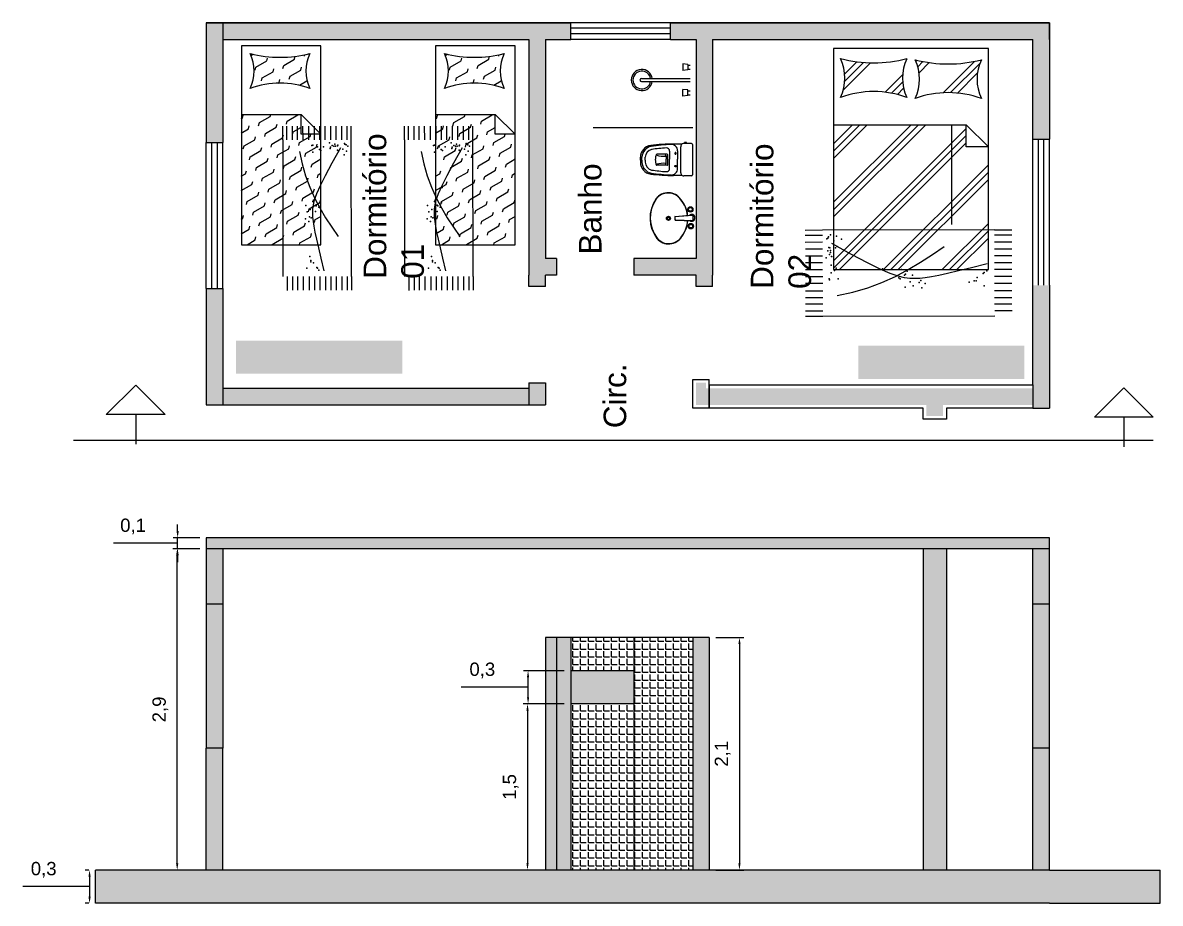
# Model space of a CAD drawing. Header units: millimetres. Extents: x 1389 to 2186, y 2011 to 2343.
# Drawn here: x 1489.96 to 1500.23, y 2327.34 to 2335.29 of the extents above; entities that cross this region are included whole.
import ezdxf

# ---------------------------------------------------------------- set-up
doc = ezdxf.new("R2010")
doc.units = ezdxf.units.MM
doc.linetypes.add('TRACEJADA', pattern=[19.05, 12.7, -6.35])
for name, color, linetype in [('cotas', 4, 'Continuous'), ('janelas', 253, 'Continuous'), ('moveis', 240, 'Continuous'), ('paredes', 250, 'Continuous'), ('Projeção', 2, 'Continuous')]:
    doc.layers.add(name, color=color, linetype=linetype)
doc.layers.add('linha corte', color=100, linetype='TRACEJADA', lineweight=25)
doc.layers.add('PDF_Text', color=7, linetype='Continuous', true_color=0x0044a3)
doc.styles.add('Annotative', font='arial.ttf')
doc.styles.get("Standard").update_dxf_attribs({"font": 'arial.ttf'})
doc.dimstyles.new('ISO-25', dxfattribs={"dimscale": 0.2, "dimtxt": 0.6, "dimasz": 0.3, "dimexe": 0.2, "dimexo": 0.3, "dimgap": 0.4, "dimtad": 1, "dimtoh": 1, "dimtxsty": 'Standard', "dimcen": -0.3, "dimadec": 0, "dimazin": 0, "dimtfac": 1, "dimtmove": 1, "dimatfit": 3, "dimfxl": 1, "dimarcsym": 0})

# ---------------------------------------------------------------- blocks, each defined once
blk = doc.blocks.new('*X19')
at = {"color": 0}
for p, q in [((3.451, 4.114), (3.462, 4.125)), ((2.795, 3.856), (3.041, 4.102)), ((2.808, 4.001), (2.918, 4.111)), ((2.809, 3.936), (2.978, 4.105)), ((3.468, 4.065), (3.516, 4.113)), ((3.48, 4.01), (3.573, 4.104)), ((3.699, 3.831), (3.983, 4.115)), ((3.766, 3.832), (4.03, 4.096)), ((3.174, 3.837), (3.331, 3.994)), ((3.231, 3.828), (3.332, 3.928)), ((3.828, 3.828), (4.007, 4.007)), ((3.285, 3.816), (3.341, 3.872))]:
    blk.add_line(p, q, dxfattribs=at)
blk = doc.blocks.new('*X18')
at = {"color": 0}
for p, q in [((2.707, 2.707), (3.541, 3.541)), ((2.707, 3.237), (3.011, 3.541)), ((2.707, 2.773), (3.475, 3.541)), ((2.707, 3.304), (2.945, 3.541)), ((2.707, 2.84), (3.409, 3.541)), ((2.707, 3.37), (2.879, 3.541)), ((2.707, 2.309), (3.907, 3.509)), ((2.707, 2.243), (3.907, 3.443)), ((2.762, 2.231), (3.907, 3.377)), ((3.159, 2.231), (4.107, 3.179)), ((3.226, 2.231), (4.107, 3.113)), ((3.292, 2.231), (4.107, 3.046)), ((3.69, 2.231), (4.107, 2.649)), ((3.756, 2.231), (4.107, 2.582)), ((3.822, 2.231), (4.107, 2.516))]:
    blk.add_line(p, q, dxfattribs=at)
blk = doc.blocks.new('*X21')
at = {"color": 0}
for p, q in [((3.406, 4.132), (3.429, 4.145)), ((3.664, 4.11), (3.665, 4.115)), ((3.842, 4.095), (3.85, 4.125)), ((3.943, 4.127), (3.946, 4.141)), ((3.447, 3.985), (3.455, 4.016)), ((3.455, 4.016), (3.563, 4.078)), ((3.563, 4.078), (3.571, 4.108)), ((3.726, 4.002), (3.734, 4.032)), ((3.734, 4.032), (3.842, 4.095)), ((3.905, 3.987), (3.913, 4.017)), ((3.51, 3.877), (3.518, 3.907)), ((3.518, 3.907), (3.626, 3.97)), ((3.626, 3.97), (3.634, 4)), ((3.688, 3.862), (3.696, 3.892)), ((3.789, 3.894), (3.797, 3.924)), ((3.797, 3.924), (3.905, 3.987)), ((3.679, 3.856), (3.688, 3.862)), ((3.891, 3.834), (3.967, 3.878)), ((3.967, 3.878), (3.968, 3.882)), ((3.307, 3.497), (3.318, 3.503)), ((3.318, 3.503), (3.326, 3.533)), ((3.418, 3.536), (3.42, 3.541)), ((3.481, 3.427), (3.489, 3.458)), ((3.489, 3.458), (3.597, 3.52)), ((3.597, 3.52), (3.603, 3.541)), ((3.659, 3.412), (3.667, 3.442)), ((3.76, 3.444), (3.768, 3.474)), ((3.768, 3.474), (3.876, 3.537)), ((3.876, 3.537), (3.877, 3.541)), ((3.307, 3.353), (3.38, 3.395)), ((3.38, 3.395), (3.388, 3.425)), ((3.443, 3.287), (3.451, 3.317)), ((3.543, 3.319), (3.551, 3.349)), ((3.551, 3.349), (3.659, 3.412)), ((3.722, 3.304), (3.73, 3.334)), ((3.822, 3.336), (3.83, 3.366)), ((3.83, 3.366), (3.907, 3.41)), ((3.893, 3.258), (4.001, 3.32)), ((4.001, 3.32), (4.007, 3.341)), ((3.327, 3.194), (3.335, 3.224)), ((3.335, 3.224), (3.443, 3.287)), ((3.505, 3.179), (3.513, 3.209)), ((3.606, 3.211), (3.614, 3.241)), ((3.614, 3.241), (3.722, 3.304)), ((3.784, 3.195), (3.792, 3.225)), ((3.885, 3.228), (3.893, 3.258)), ((3.955, 3.15), (4.063, 3.212)), ((4.063, 3.212), (4.071, 3.242)), ((3.389, 3.086), (3.397, 3.116)), ((3.397, 3.116), (3.505, 3.179)), ((3.568, 3.07), (3.576, 3.1)), ((3.668, 3.103), (3.676, 3.133)), ((3.676, 3.133), (3.784, 3.195)), ((3.739, 3.025), (3.847, 3.087)), ((3.847, 3.087), (3.855, 3.117)), ((3.947, 3.119), (3.955, 3.15)), ((4.018, 3.041), (4.107, 3.093)), ((3.351, 2.945), (3.359, 2.975)), ((3.452, 2.978), (3.46, 3.008)), ((3.46, 3.008), (3.568, 3.07)), ((3.63, 2.962), (3.638, 2.992)), ((3.731, 2.994), (3.739, 3.025)), ((3.801, 2.916), (3.909, 2.979)), ((3.909, 2.979), (3.917, 3.009)), ((4.01, 3.011), (4.018, 3.041)), ((3.307, 2.92), (3.351, 2.945)), ((3.414, 2.837), (3.422, 2.867)), ((3.514, 2.869), (3.522, 2.9)), ((3.522, 2.9), (3.63, 2.962)), ((3.693, 2.854), (3.701, 2.884)), ((3.793, 2.886), (3.801, 2.916)), ((3.864, 2.808), (3.972, 2.871)), ((3.972, 2.871), (3.98, 2.901)), ((4.072, 2.903), (4.08, 2.933)), ((4.08, 2.933), (4.107, 2.949)), ((3.307, 2.775), (3.414, 2.837)), ((3.476, 2.729), (3.484, 2.759)), ((3.577, 2.761), (3.585, 2.791)), ((3.585, 2.791), (3.693, 2.854)), ((3.647, 2.683), (3.755, 2.746)), ((3.755, 2.746), (3.763, 2.776)), ((3.856, 2.778), (3.864, 2.808)), ((3.926, 2.7), (4.034, 2.762)), ((4.034, 2.762), (4.042, 2.792)), ((3.36, 2.636), (3.368, 2.666)), ((3.368, 2.666), (3.476, 2.729)), ((3.539, 2.621), (3.547, 2.651)), ((3.639, 2.653), (3.647, 2.683)), ((3.71, 2.575), (3.818, 2.637)), ((3.818, 2.637), (3.826, 2.667)), ((3.918, 2.67), (3.926, 2.7)), ((3.989, 2.592), (4.097, 2.654)), ((4.097, 2.654), (4.105, 2.684)), ((3.322, 2.496), (3.33, 2.526)), ((3.423, 2.528), (3.431, 2.558)), ((3.431, 2.558), (3.539, 2.621)), ((3.601, 2.512), (3.609, 2.542)), ((3.702, 2.545), (3.71, 2.575)), ((3.772, 2.467), (3.88, 2.529)), ((3.88, 2.529), (3.888, 2.559)), ((3.981, 2.561), (3.989, 2.592)), ((4.051, 2.483), (4.107, 2.516)), ((3.307, 2.487), (3.322, 2.496)), ((3.385, 2.387), (3.393, 2.417)), ((3.485, 2.42), (3.493, 2.45)), ((3.493, 2.45), (3.601, 2.512)), ((3.556, 2.342), (3.664, 2.404)), ((3.664, 2.404), (3.672, 2.434)), ((3.764, 2.436), (3.772, 2.467)), ((3.835, 2.358), (3.943, 2.421)), ((3.943, 2.421), (3.951, 2.451)), ((4.043, 2.453), (4.051, 2.483)), ((3.307, 2.342), (3.385, 2.387)), ((3.447, 2.279), (3.455, 2.309)), ((3.548, 2.311), (3.556, 2.342)), ((3.618, 2.233), (3.726, 2.296)), ((3.726, 2.296), (3.734, 2.326)), ((3.827, 2.328), (3.835, 2.358)), ((3.897, 2.25), (4.005, 2.312)), ((4.005, 2.312), (4.013, 2.343)), ((4.106, 2.345), (4.107, 2.351)), ((3.365, 2.231), (3.447, 2.279)), ((3.618, 2.231), (3.618, 2.233)), ((3.892, 2.231), (3.897, 2.25)), ((4.075, 2.231), (4.076, 2.234))]:
    blk.add_line(p, q, dxfattribs=at)
blk = doc.blocks.new('*X22')
at = {"color": 0}
for p, q in [((3.406, 4.132), (3.429, 4.145)), ((3.664, 4.11), (3.665, 4.115)), ((3.842, 4.095), (3.85, 4.125)), ((3.943, 4.127), (3.946, 4.141)), ((3.447, 3.985), (3.455, 4.016)), ((3.455, 4.016), (3.563, 4.078)), ((3.563, 4.078), (3.571, 4.108)), ((3.726, 4.002), (3.734, 4.032)), ((3.734, 4.032), (3.842, 4.095)), ((3.905, 3.987), (3.913, 4.017)), ((3.51, 3.877), (3.518, 3.907)), ((3.518, 3.907), (3.626, 3.97)), ((3.626, 3.97), (3.634, 4)), ((3.688, 3.862), (3.696, 3.892)), ((3.789, 3.894), (3.797, 3.924)), ((3.797, 3.924), (3.905, 3.987)), ((3.679, 3.856), (3.688, 3.862)), ((3.891, 3.834), (3.967, 3.878)), ((3.967, 3.878), (3.968, 3.882)), ((3.307, 3.497), (3.318, 3.503)), ((3.318, 3.503), (3.326, 3.533)), ((3.418, 3.536), (3.42, 3.541)), ((3.481, 3.427), (3.489, 3.458)), ((3.489, 3.458), (3.597, 3.52)), ((3.597, 3.52), (3.603, 3.541)), ((3.659, 3.412), (3.667, 3.442)), ((3.76, 3.444), (3.768, 3.474)), ((3.768, 3.474), (3.876, 3.537)), ((3.876, 3.537), (3.877, 3.541)), ((3.307, 3.353), (3.38, 3.395)), ((3.38, 3.395), (3.388, 3.425)), ((3.443, 3.287), (3.451, 3.317)), ((3.543, 3.319), (3.551, 3.349)), ((3.551, 3.349), (3.659, 3.412)), ((3.722, 3.304), (3.73, 3.334)), ((3.822, 3.336), (3.83, 3.366)), ((3.83, 3.366), (3.907, 3.41)), ((3.893, 3.258), (4.001, 3.32)), ((4.001, 3.32), (4.007, 3.341)), ((3.327, 3.194), (3.335, 3.224)), ((3.335, 3.224), (3.443, 3.287)), ((3.505, 3.179), (3.513, 3.209)), ((3.606, 3.211), (3.614, 3.241)), ((3.614, 3.241), (3.722, 3.304)), ((3.784, 3.195), (3.792, 3.225)), ((3.885, 3.228), (3.893, 3.258)), ((3.955, 3.15), (4.063, 3.212)), ((4.063, 3.212), (4.071, 3.242)), ((3.389, 3.086), (3.397, 3.116)), ((3.397, 3.116), (3.505, 3.179)), ((3.568, 3.07), (3.576, 3.1)), ((3.668, 3.103), (3.676, 3.133)), ((3.676, 3.133), (3.784, 3.195)), ((3.739, 3.025), (3.847, 3.087)), ((3.847, 3.087), (3.855, 3.117)), ((3.947, 3.119), (3.955, 3.15)), ((4.018, 3.041), (4.107, 3.093)), ((3.351, 2.945), (3.359, 2.975)), ((3.452, 2.978), (3.46, 3.008)), ((3.46, 3.008), (3.568, 3.07)), ((3.63, 2.962), (3.638, 2.992)), ((3.731, 2.994), (3.739, 3.025)), ((3.801, 2.916), (3.909, 2.979)), ((3.909, 2.979), (3.917, 3.009)), ((4.01, 3.011), (4.018, 3.041)), ((3.307, 2.92), (3.351, 2.945)), ((3.414, 2.837), (3.422, 2.867)), ((3.514, 2.869), (3.522, 2.9)), ((3.522, 2.9), (3.63, 2.962)), ((3.693, 2.854), (3.701, 2.884)), ((3.793, 2.886), (3.801, 2.916)), ((3.864, 2.808), (3.972, 2.871)), ((3.972, 2.871), (3.98, 2.901)), ((4.072, 2.903), (4.08, 2.933)), ((4.08, 2.933), (4.107, 2.949)), ((3.307, 2.775), (3.414, 2.837)), ((3.476, 2.729), (3.484, 2.759)), ((3.577, 2.761), (3.585, 2.791)), ((3.585, 2.791), (3.693, 2.854)), ((3.647, 2.683), (3.755, 2.746)), ((3.755, 2.746), (3.763, 2.776)), ((3.856, 2.778), (3.864, 2.808)), ((3.926, 2.7), (4.034, 2.762)), ((4.034, 2.762), (4.042, 2.792)), ((3.36, 2.636), (3.368, 2.666)), ((3.368, 2.666), (3.476, 2.729)), ((3.539, 2.621), (3.547, 2.651)), ((3.639, 2.653), (3.647, 2.683)), ((3.71, 2.575), (3.818, 2.637)), ((3.818, 2.637), (3.826, 2.667)), ((3.918, 2.67), (3.926, 2.7)), ((3.989, 2.592), (4.097, 2.654)), ((4.097, 2.654), (4.105, 2.684)), ((3.322, 2.496), (3.33, 2.526)), ((3.423, 2.528), (3.431, 2.558)), ((3.431, 2.558), (3.539, 2.621)), ((3.601, 2.512), (3.609, 2.542)), ((3.702, 2.545), (3.71, 2.575)), ((3.772, 2.467), (3.88, 2.529)), ((3.88, 2.529), (3.888, 2.559)), ((3.981, 2.561), (3.989, 2.592)), ((4.051, 2.483), (4.107, 2.516)), ((3.307, 2.487), (3.322, 2.496)), ((3.385, 2.387), (3.393, 2.417)), ((3.485, 2.42), (3.493, 2.45)), ((3.493, 2.45), (3.601, 2.512)), ((3.556, 2.342), (3.664, 2.404)), ((3.664, 2.404), (3.672, 2.434)), ((3.764, 2.436), (3.772, 2.467)), ((3.835, 2.358), (3.943, 2.421)), ((3.943, 2.421), (3.951, 2.451)), ((4.043, 2.453), (4.051, 2.483)), ((3.307, 2.342), (3.385, 2.387)), ((3.447, 2.279), (3.455, 2.309)), ((3.548, 2.311), (3.556, 2.342)), ((3.618, 2.233), (3.726, 2.296)), ((3.726, 2.296), (3.734, 2.326)), ((3.827, 2.328), (3.835, 2.358)), ((3.897, 2.25), (4.005, 2.312)), ((4.005, 2.312), (4.013, 2.343)), ((4.106, 2.345), (4.107, 2.351)), ((3.365, 2.231), (3.447, 2.279)), ((3.618, 2.231), (3.618, 2.233)), ((3.892, 2.231), (3.897, 2.25)), ((4.075, 2.231), (4.076, 2.234))]:
    blk.add_line(p, q, dxfattribs=at)
blk = doc.blocks.new('tapete')
at = {"layer": 'moveis'}
for p, q in [((2190.312, 2010.286), (2189.078, 2010.285)), ((2190.312, 2010.286), (2190.436, 2010.286)), ((2189.077, 2010.247), (2188.954, 2010.247)), ((2189.078, 2010.248), (2188.955, 2010.248)), ((2189.078, 2010.199), (2188.955, 2010.199)), ((2189.078, 2010.153), (2188.955, 2010.153)), ((2190.312, 2010.249), (2190.436, 2010.249)), ((2190.312, 2010.199), (2190.436, 2010.199)), ((2190.312, 2010.154), (2190.436, 2010.154)), ((2189.078, 2010.104), (2188.955, 2010.104)), ((2189.078, 2010.05), (2188.955, 2010.05)), ((2190.312, 2010.104), (2190.436, 2010.105)), ((2190.312, 2010.051), (2190.436, 2010.051)), ((2189.078, 2010.001), (2188.955, 2010.001)), ((2189.078, 2009.952), (2188.955, 2009.952)), ((2190.312, 2010.001), (2190.436, 2010.002)), ((2190.312, 2009.952), (2190.436, 2009.952)), ((2189.078, 2009.902), (2188.955, 2009.902)), ((2189.078, 2009.853), (2188.955, 2009.853)), ((2190.312, 2009.903), (2190.436, 2009.903)), ((2190.312, 2009.853), (2190.436, 2009.853)), ((2189.078, 2009.804), (2188.955, 2009.804)), ((2189.078, 2009.754), (2188.955, 2009.754)), ((2190.312, 2009.804), (2190.436, 2009.804)), ((2190.312, 2009.755), (2190.436, 2009.755)), ((2189.078, 2009.705), (2188.955, 2009.705)), ((2189.078, 2009.668), (2188.955, 2009.668)), ((2189.078, 2009.668), (2190.312, 2009.669)), ((2190.312, 2009.705), (2190.436, 2009.705)), ((2190.312, 2009.669), (2190.436, 2009.669))]:
    blk.add_line(p, q, dxfattribs=at)
for points in [[(2190.208, 2010.136), (2190.096, 2010.113), (2189.989, 2010.082), (2189.887, 2010.044), (2189.79, 2010), (2189.698, 2009.952), (2189.609, 2009.9), (2189.523, 2009.844), (2189.44, 2009.787)], [(2189.131, 2009.913), (2189.243, 2009.94), (2189.337, 2009.962), (2189.415, 2009.98), (2189.479, 2009.994), (2189.532, 2010.004), (2189.577, 2010.011), (2189.616, 2010.015), (2189.652, 2010.017), (2189.687, 2010.016), (2189.726, 2010.011), (2189.771, 2010), (2189.828, 2009.979), (2189.9, 2009.947), (2189.991, 2009.902), (2190.104, 2009.841), (2190.244, 2009.762)]]:
    blk.add_lwpolyline(points, dxfattribs=at)
for p in [(2189.153, 2010.071), (2189.576, 2010.053), (2189.601, 2010.082), (2189.663, 2010.067), (2189.72, 2010.078), (2189.135, 2009.963), (2189.153, 2009.974), (2189.16, 2009.981), (2189.203, 2010.01), (2189.21, 2010.035), (2189.224, 2010.035), (2189.26, 2010.042), (2189.609, 2010.031), (2189.619, 2010.046), (2189.666, 2009.992), (2189.684, 2010.039), (2189.706, 2009.963), (2189.716, 2009.985), (2189.724, 2009.992), (2189.745, 2009.952), (2189.756, 2010.017), (2189.767, 2010.01), (2189.882, 2009.945), (2190.201, 2010.017), (2190.226, 2009.956), (2190.251, 2009.974), (2190.262, 2010.024), (2190.266, 2010.017), (2190.216, 2009.942), (2190.234, 2009.859), (2190.248, 2009.856), (2190.251, 2009.92), (2190.287, 2009.866), (2190.208, 2009.784), (2190.219, 2009.794), (2190.23, 2009.744), (2190.255, 2009.827), (2190.255, 2009.812), (2190.259, 2009.794), (2190.262, 2009.841), (2190.266, 2009.791), (2190.273, 2009.816), (2190.176, 2009.733), (2190.212, 2009.712), (2190.255, 2009.701), (2190.269, 2009.715), (2190.273, 2009.726), (2190.28, 2009.73), (2190.28, 2009.73)]:
    blk.add_point(p, dxfattribs=at)
blk = doc.blocks.new('tapete1')
at = {"layer": 'moveis'}
for p, q in [((2190.521, 2005.854), (2190.521, 2006.01)), ((2190.568, 2005.854), (2190.568, 2006.01)), ((2190.63, 2005.855), (2190.63, 2006.01)), ((2190.687, 2005.855), (2190.687, 2006.01)), ((2190.75, 2005.855), (2190.749, 2006.01)), ((2190.817, 2005.855), (2190.817, 2006.01)), ((2190.879, 2005.855), (2190.879, 2006.011)), ((2190.941, 2005.856), (2190.941, 2006.011)), ((2191.003, 2005.856), (2191.003, 2006.011)), ((2191.065, 2005.856), (2191.065, 2006.011)), ((2191.128, 2005.856), (2191.127, 2006.011)), ((2191.19, 2005.856), (2191.189, 2006.012)), ((2191.252, 2005.856), (2191.251, 2006.012)), ((2191.298, 2005.857), (2191.297, 2006.012)), ((2190.522, 2005.854), (2190.526, 2004.302)), ((2191.302, 2004.304), (2191.298, 2005.857)), ((2190.71, 2005.724), (2190.74, 2005.582)), ((2190.74, 2005.582), (2190.779, 2005.448)), ((2190.779, 2005.448), (2190.827, 2005.321)), ((2190.827, 2005.321), (2190.882, 2005.199)), ((2190.882, 2005.199), (2190.943, 2005.083)), ((2190.943, 2005.083), (2191.01, 2004.971)), ((2191.01, 2004.971), (2191.079, 2004.863)), ((2191.079, 2004.863), (2191.152, 2004.759)), ((2190.573, 2004.302), (2190.573, 2004.147)), ((2190.575, 2004.301), (2190.575, 2004.146)), ((2190.635, 2004.303), (2190.635, 2004.147)), ((2190.692, 2004.303), (2190.692, 2004.148)), ((2190.754, 2004.303), (2190.755, 2004.148)), ((2190.822, 2004.303), (2190.822, 2004.148)), ((2190.884, 2004.303), (2190.884, 2004.148)), ((2190.946, 2004.303), (2190.946, 2004.148)), ((2191.008, 2004.304), (2191.008, 2004.148)), ((2191.07, 2004.304), (2191.07, 2004.149)), ((2191.132, 2004.304), (2191.132, 2004.149)), ((2191.194, 2004.304), (2191.195, 2004.149)), ((2191.256, 2004.304), (2191.257, 2004.149)), ((2191.302, 2004.304), (2191.303, 2004.149))]:
    blk.add_line(p, q, dxfattribs=at)
blk.add_lwpolyline([(2190.995, 2004.37), (2190.96, 2004.511), (2190.932, 2004.629), (2190.909, 2004.727), (2190.891, 2004.807), (2190.878, 2004.874), (2190.869, 2004.93), (2190.864, 2004.979), (2190.862, 2005.024), (2190.862, 2005.069), (2190.869, 2005.117), (2190.883, 2005.175), (2190.909, 2005.246), (2190.948, 2005.337), (2191.005, 2005.451), (2191.081, 2005.594), (2191.18, 2005.771)], dxfattribs=at)
for p in [(2190.85, 2005.792), (2190.859, 2005.797), (2190.914, 2005.779), (2190.936, 2005.747), (2190.982, 2005.779), (2191.049, 2005.824), (2191.058, 2005.757), (2191.063, 2005.775), (2191.081, 2005.793), (2191.099, 2005.784), (2191.113, 2005.807), (2191.117, 2005.784), (2191.14, 2005.789), (2191.14, 2005.739), (2191.144, 2005.798), (2191.203, 2005.753), (2191.221, 2005.816), (2191.221, 2005.816), (2191.226, 2005.807), (2191.239, 2005.802), (2191.257, 2005.784), (2190.86, 2005.716), (2190.955, 2005.734), (2191.153, 2005.725), (2191.217, 2005.685), (2191.244, 2005.73), (2190.951, 2005.314), (2190.861, 2005.155), (2190.87, 2005.169), (2190.943, 2005.142), (2190.785, 2005.11), (2190.798, 2005.038), (2190.834, 2005.065), (2190.893, 2005.115), (2190.893, 2005.043), (2190.902, 2005.106), (2190.929, 2005.092), (2190.78, 2004.961), (2190.817, 2004.929), (2190.826, 2004.984), (2190.844, 2004.97), (2190.831, 2004.532), (2190.841, 2004.487), (2190.841, 2004.469), (2190.872, 2004.46), (2190.909, 2004.406), (2190.796, 2004.396), (2190.918, 2004.397), (2190.931, 2004.374)]:
    blk.add_point(p, dxfattribs=at)
blk = doc.blocks.new('*D46')
at = {"layer": 'cotas', "color": 0, "lineweight": -2, "transparency": 16777216}
for p, q in [((1491.561, 2330.542), (1491.318, 2330.542)), ((1491.358, 2327.702), (1491.358, 2330.482)), ((1491.561, 2327.642), (1491.318, 2327.642))]:
    blk.add_line(p, q, dxfattribs=at)
at = {"layer": 'cotas', "color": 0, "transparency": 16777216}
for points in [[(1491.348, 2330.482), (1491.368, 2330.482), (1491.358, 2330.542)], [(1491.348, 2327.702), (1491.368, 2327.702), (1491.358, 2327.642)]]:
    blk.add_solid(points, dxfattribs=at)
at = {"layer": 'Defpoints', "color": 0, "transparency": 16777216}
for p in [(1491.358, 2330.542), (1491.621, 2330.542), (1491.621, 2327.642)]:
    blk.add_point(p, dxfattribs=at)
at = {"layer": 'cotas', "color": 0, "transparency": 16777216, "insert": (1491.206, 2329.092), "char_height": 0.12, "attachment_point": 5, "rotation": 90}
blk.add_mtext('2,9', dxfattribs=at)
blk = doc.blocks.new('*D48')
at = {"layer": 'cotas', "color": 0, "lineweight": -2, "transparency": 16777216}
for p, q in [((1496.221, 2329.742), (1496.473, 2329.742)), ((1496.433, 2329.682), (1496.433, 2327.702)), ((1496.221, 2327.642), (1496.473, 2327.642))]:
    blk.add_line(p, q, dxfattribs=at)
at = {"layer": 'cotas', "color": 0, "transparency": 16777216}
for points in [[(1496.423, 2329.682), (1496.443, 2329.682), (1496.433, 2329.742)], [(1496.423, 2327.702), (1496.443, 2327.702), (1496.433, 2327.642)]]:
    blk.add_solid(points, dxfattribs=at)
at = {"layer": 'Defpoints', "color": 0, "transparency": 16777216}
for p in [(1496.161, 2329.742), (1496.161, 2327.642), (1496.433, 2327.642)]:
    blk.add_point(p, dxfattribs=at)
at = {"layer": 'cotas', "color": 0, "transparency": 16777216, "insert": (1496.281, 2328.692), "char_height": 0.12, "attachment_point": 5, "rotation": 90}
blk.add_mtext('2,1', dxfattribs=at)
blk = doc.blocks.new('*D49')
at = {"layer": 'cotas', "color": 0, "lineweight": -2, "transparency": 16777216}
for p, q in [((1494.851, 2329.442), (1494.485, 2329.442)), ((1494.525, 2329.202), (1494.525, 2329.382)), ((1494.301, 2329.292), (1493.922, 2329.292)), ((1494.525, 2329.292), (1494.301, 2329.292)), ((1494.851, 2329.142), (1494.485, 2329.142))]:
    blk.add_line(p, q, dxfattribs=at)
at = {"layer": 'cotas', "color": 0, "transparency": 16777216}
for points in [[(1494.515, 2329.382), (1494.535, 2329.382), (1494.525, 2329.442)], [(1494.515, 2329.202), (1494.535, 2329.202), (1494.525, 2329.142)]]:
    blk.add_solid(points, dxfattribs=at)
at = {"layer": 'Defpoints', "color": 0, "transparency": 16777216}
for p in [(1494.525, 2329.442), (1494.911, 2329.442), (1494.911, 2329.142)]:
    blk.add_point(p, dxfattribs=at)
at = {"layer": 'cotas', "color": 0, "transparency": 16777216, "insert": (1494.112, 2329.444), "char_height": 0.12, "attachment_point": 5}
blk.add_mtext('0,3', dxfattribs=at)
blk = doc.blocks.new('*D50')
at = {"layer": 'cotas', "color": 0, "lineweight": -2, "transparency": 16777216}
for p, q in [((1494.851, 2329.142), (1494.48, 2329.142)), ((1494.52, 2329.082), (1494.52, 2327.702)), ((1494.851, 2327.642), (1494.48, 2327.642))]:
    blk.add_line(p, q, dxfattribs=at)
at = {"layer": 'cotas', "color": 0, "transparency": 16777216}
for points in [[(1494.51, 2329.082), (1494.53, 2329.082), (1494.52, 2329.142)], [(1494.51, 2327.702), (1494.53, 2327.702), (1494.52, 2327.642)]]:
    blk.add_solid(points, dxfattribs=at)
at = {"layer": 'Defpoints', "color": 0, "transparency": 16777216}
for p in [(1494.911, 2329.142), (1494.52, 2327.642), (1494.911, 2327.642)]:
    blk.add_point(p, dxfattribs=at)
at = {"layer": 'cotas', "color": 0, "transparency": 16777216, "insert": (1494.368, 2328.392), "char_height": 0.12, "attachment_point": 5, "rotation": 90}
blk.add_mtext('1,5', dxfattribs=at)
blk = doc.blocks.new('*D51')
at = {"layer": 'cotas', "color": 0, "lineweight": -2, "transparency": 16777216}
for p, q in [((1491.362, 2330.702), (1491.362, 2330.762)), ((1491.138, 2330.592), (1490.783, 2330.592)), ((1491.362, 2330.592), (1491.138, 2330.592)), ((1491.561, 2330.642), (1491.322, 2330.642)), ((1491.362, 2330.542), (1491.362, 2330.642)), ((1491.362, 2330.542), (1491.362, 2330.642)), ((1491.561, 2330.542), (1491.322, 2330.542)), ((1491.362, 2330.482), (1491.362, 2330.422))]:
    blk.add_line(p, q, dxfattribs=at)
at = {"layer": 'cotas', "color": 0, "transparency": 16777216}
for points in [[(1491.352, 2330.702), (1491.372, 2330.702), (1491.362, 2330.642)], [(1491.352, 2330.482), (1491.372, 2330.482), (1491.362, 2330.542)]]:
    blk.add_solid(points, dxfattribs=at)
at = {"layer": 'Defpoints', "color": 0, "transparency": 16777216}
for p in [(1491.362, 2330.642), (1491.621, 2330.642), (1491.621, 2330.542)]:
    blk.add_point(p, dxfattribs=at)
at = {"layer": 'cotas', "color": 0, "transparency": 16777216, "insert": (1490.96, 2330.744), "char_height": 0.12, "attachment_point": 5}
blk.add_mtext('0,1', dxfattribs=at)
blk = doc.blocks.new('*D53')
at = {"layer": 'cotas', "color": 0, "lineweight": -2, "transparency": 16777216}
for p, q in [((1490.561, 2327.642), (1490.527, 2327.642)), ((1490.567, 2327.582), (1490.567, 2327.402)), ((1490.343, 2327.492), (1489.964, 2327.492)), ((1490.567, 2327.492), (1490.343, 2327.492)), ((1490.561, 2327.342), (1490.527, 2327.342))]:
    blk.add_line(p, q, dxfattribs=at)
at = {"layer": 'cotas', "color": 0, "transparency": 16777216}
for points in [[(1490.557, 2327.582), (1490.577, 2327.582), (1490.567, 2327.642)], [(1490.557, 2327.402), (1490.577, 2327.402), (1490.567, 2327.342)]]:
    blk.add_solid(points, dxfattribs=at)
at = {"layer": 'Defpoints', "color": 0, "transparency": 16777216}
for p in [(1490.621, 2327.642), (1490.567, 2327.342), (1490.621, 2327.342)]:
    blk.add_point(p, dxfattribs=at)
at = {"layer": 'cotas', "color": 0, "transparency": 16777216, "insert": (1490.153, 2327.644), "char_height": 0.12, "attachment_point": 5}
blk.add_mtext('0,3', dxfattribs=at)

msp = doc.modelspace()

# ---------------------------------------------------------------- hatches: boundary and pattern name
at = {"true_color": 0x000000}
h = msp.add_hatch(color=18, dxfattribs=at)
h.dxf.hatch_style = 1
h.paths.add_polyline_path([(1495.811, 2335.292), (1495.811, 2335.142), (1499.231, 2335.142), (1499.231, 2335.292)])
h.paths.add_polyline_path([(1494.911, 2335.142), (1494.911, 2335.292), (1491.621, 2335.292), (1491.621, 2335.142)])
h = msp.add_hatch(color=18, dxfattribs=at)
h.dxf.hatch_style = 1
h.paths.add_polyline_path([(1491.621, 2334.212), (1491.771, 2334.212), (1491.771, 2335.142), (1491.621, 2335.142)])
h = msp.add_hatch(color=18, dxfattribs=at)
h.dxf.hatch_style = 1
h.paths.add_polyline_path([(1494.531, 2335.142), (1494.531, 2333.012), (1494.681, 2333.012), (1494.681, 2335.142)])
h = msp.add_hatch(color=18, dxfattribs=at)
h.dxf.hatch_style = 1
h.paths.add_polyline_path([(1496.041, 2335.142), (1496.041, 2333.012), (1496.191, 2333.012), (1496.191, 2335.142)])
h = msp.add_hatch(color=18, dxfattribs=at)
h.dxf.hatch_style = 1
h.paths.add_polyline_path([(1499.081, 2334.242), (1499.231, 2334.242), (1499.231, 2335.142), (1499.081, 2335.142)])
h.paths.add_polyline_path([(1499.081, 2331.812), (1499.231, 2331.812), (1499.231, 2332.922), (1499.081, 2332.922)])
h = msp.add_hatch(color=18, dxfattribs=at)
h.dxf.hatch_style = 1
h.paths.add_polyline_path([(1494.531, 2332.042), (1494.531, 2331.992), (1494.681, 2331.992), (1494.681, 2332.042)])
h = msp.add_hatch(color=18, dxfattribs=at)
h.dxf.hatch_style = 1
h.paths.add_polyline_path([(1496.041, 2331.842), (1496.131, 2331.842), (1496.131, 2332.042), (1496.041, 2332.042)])
h = msp.add_hatch(color=18, dxfattribs=at)
h.dxf.hatch_style = 1
h.paths.add_polyline_path([(1491.771, 2331.992), (1491.771, 2331.842), (1494.021, 2331.842), (1494.681, 2331.842), (1494.681, 2331.992)])
h = msp.add_hatch(color=8)
h.dxf.hatch_style = 1
h.paths.add_polyline_path([(1491.771, 2330.042), (1491.621, 2330.042), (1491.621, 2328.742), (1491.771, 2328.742)])
h.paths.add_polyline_path([(1491.771, 2330.542), (1491.621, 2330.542), (1491.621, 2330.062), (1491.621, 2330.042), (1491.771, 2330.042), (1491.771, 2330.062)])
h.paths.add_polyline_path([(1491.771, 2328.742), (1491.621, 2328.742), (1491.621, 2327.642), (1491.771, 2327.642)])
h.paths.add_polyline_path([(1494.781, 2329.742), (1494.681, 2329.742), (1494.681, 2327.642), (1494.781, 2327.642)])
h.paths.add_polyline_path([(1494.911, 2329.742), (1494.781, 2329.742), (1494.781, 2327.642), (1494.911, 2327.642)])
h.paths.add_polyline_path([(1496.161, 2329.742), (1496.011, 2329.742), (1496.011, 2327.642), (1496.161, 2327.642)])
h.paths.add_polyline_path([(1498.301, 2330.542), (1498.091, 2330.542), (1498.091, 2328.842), (1498.091, 2327.642), (1498.301, 2327.642), (1498.301, 2328.842)])
h.paths.add_polyline_path([(1499.231, 2330.042), (1499.081, 2330.042), (1499.081, 2328.742), (1499.231, 2328.742)])
h.paths.add_polyline_path([(1499.231, 2330.542), (1499.081, 2330.542), (1499.081, 2330.062), (1499.081, 2330.042), (1499.231, 2330.042), (1499.231, 2330.062)])
h.paths.add_polyline_path([(1499.231, 2328.742), (1499.081, 2328.742), (1499.081, 2327.642), (1499.231, 2327.642)])
h.paths.add_polyline_path([(1499.231, 2330.642), (1491.621, 2330.642), (1491.621, 2330.542), (1491.771, 2330.542), (1499.231, 2330.542)])
h = msp.add_hatch()
h.set_pattern_fill('ANGLE', color=5, scale=0.01)
h.set_pattern_definition([(0, (0, 0), (0, 0.06985), [0.0508, -0.01905]), (90, (0, 0), (-0.06985, 4e-18), [0.0508, -0.01905])])
h.paths.add_polyline_path([(1495.481, 2329.142), (1494.911, 2329.142), (1494.911, 2327.642), (1495.481, 2327.642)])
h.paths.add_polyline_path([(1495.481, 2329.742), (1494.911, 2329.742), (1494.911, 2329.442), (1495.481, 2329.442)])
h.paths.add_polyline_path([(1496.011, 2329.742), (1495.481, 2329.742), (1495.481, 2329.442), (1495.481, 2327.642), (1496.011, 2327.642)])
at = {"true_color": 0x636466}
h = msp.add_hatch(color=251, dxfattribs=at)
h.dxf.hatch_style = 1
h.paths.add_polyline_path([(1495.481, 2329.442), (1494.911, 2329.442), (1494.911, 2329.142), (1495.481, 2329.142)])
h = msp.add_hatch(color=30)
h.dxf.hatch_style = 1
h.paths.add_polyline_path([(1500.231, 2327.642), (1499.231, 2327.642), (1491.621, 2327.642), (1490.621, 2327.642), (1490.621, 2327.342), (1491.621, 2327.342), (1499.231, 2327.342), (1499.731, 2327.342), (1500.231, 2327.342)])
at = {"layer": 'moveis'}
h = msp.add_hatch(dxfattribs=at)
h.set_pattern_fill('ANGLE', color=256, angle=90)
h.set_pattern_definition([(90, (3503.039, 146.6845), (-6.985, -1e-11), [5.08, -1.905]), (180, (3503.039, 146.6845), (1e-11, -6.985), [5.08, -1.905])])
h.paths.add_polyline_path([(1497.283, 2334.371), (1497.283, 2333.468), (1498.68, 2333.472), (1498.68, 2334.171), (1498.48, 2334.171), (1498.48, 2334.371)])
at = {"layer": 'moveis', "true_color": 0x000000}
h = msp.add_hatch(color=18, dxfattribs=at)
h.dxf.hatch_style = 1
h.paths.add_polyline_path([(1494.681, 2333.162), (1494.681, 2333.012), (1494.781, 2333.012), (1494.781, 2333.162)])
h.paths.add_polyline_path([(1495.481, 2333.162), (1495.481, 2333.012), (1496.041, 2333.012), (1496.041, 2333.162)])
h = msp.add_hatch(color=18, dxfattribs=at)
h.dxf.hatch_style = 1
h.paths.add_polyline_path([(1494.531, 2333.012), (1494.531, 2332.912), (1494.681, 2332.912), (1494.681, 2333.012)])
h = msp.add_hatch(color=18, dxfattribs=at)
h.dxf.hatch_style = 1
h.paths.add_polyline_path([(1496.041, 2333.012), (1496.041, 2332.912), (1496.191, 2332.912), (1496.191, 2333.012)])
at = {"layer": 'moveis', "true_color": 0x991b1e}
h = msp.add_hatch(color=244, dxfattribs=at)
h.dxf.hatch_style = 1
h.paths.add_polyline_path([(1491.889, 2332.423), (1491.889, 2332.123), (1493.389, 2332.123), (1493.389, 2332.423)])
h = msp.add_hatch(color=244, dxfattribs=at)
h.dxf.hatch_style = 1
h.paths.add_polyline_path([(1497.505, 2332.377), (1497.505, 2332.077), (1499.005, 2332.077), (1499.005, 2332.377)])
at = {"layer": 'paredes', "true_color": 0x000000}
h = msp.add_hatch(color=18, dxfattribs=at)
h.dxf.hatch_style = 1
h.paths.add_polyline_path([(1491.621, 2332.892), (1491.621, 2331.842), (1491.771, 2331.842), (1491.771, 2332.892)])
at = {"layer": 'paredes'}
h = msp.add_hatch(color=256, dxfattribs=at)
h.dxf.hatch_style = 1
h.paths.add_polyline_path([(1496.041, 2331.992), (1496.041, 2331.842), (1498.121, 2331.842), (1498.121, 2331.742), (1498.271, 2331.742), (1498.271, 2331.842), (1499.081, 2331.842), (1499.081, 2331.992)])

# ---------------------------------------------------------------- linework, layer by layer
for p, q in [((1491.621, 2335.292), (1491.621, 2334.212)), ((1491.621, 2335.292), (1494.911, 2335.292)), ((1491.621, 2335.292), (1491.621, 2335.142)), ((1491.771, 2335.292), (1491.771, 2334.212)), ((1495.811, 2335.292), (1499.231, 2335.292)), ((1499.231, 2335.292), (1499.231, 2334.242)), ((1491.771, 2335.142), (1494.531, 2335.142)), ((1494.531, 2335.142), (1494.531, 2333.012)), ((1494.681, 2335.142), (1494.681, 2333.162)), ((1494.681, 2335.142), (1494.911, 2335.142)), ((1495.811, 2335.142), (1496.041, 2335.142)), ((1496.041, 2335.142), (1496.041, 2333.162)), ((1496.191, 2335.142), (1496.191, 2333.012)), ((1496.191, 2335.142), (1499.081, 2335.142)), ((1499.081, 2334.242), (1499.081, 2335.142)), ((1499.081, 2334.242), (1499.231, 2334.242)), ((1494.781, 2333.162), (1494.681, 2333.162)), ((1494.781, 2333.162), (1494.781, 2333.012)), ((1495.481, 2333.162), (1495.481, 2333.012)), ((1496.041, 2333.162), (1495.481, 2333.162)), ((1494.531, 2332.912), (1494.531, 2333.012)), ((1494.781, 2333.012), (1494.681, 2333.012)), ((1494.681, 2332.912), (1494.681, 2333.012)), ((1496.041, 2333.012), (1495.481, 2333.012)), ((1491.621, 2332.892), (1491.621, 2331.842)), ((1491.771, 2332.892), (1491.771, 2331.992)), ((1494.681, 2332.912), (1494.531, 2332.912)), ((1496.191, 2332.912), (1496.041, 2332.912)), ((1499.081, 2332.022), (1499.081, 2332.922)), ((1499.231, 2332.922), (1499.231, 2331.812)), ((1494.531, 2332.042), (1494.531, 2331.992)), ((1494.531, 2332.042), (1494.681, 2332.042)), ((1494.681, 2332.042), (1494.681, 2331.842)), ((1496.011, 2331.812), (1496.011, 2332.072)), ((1496.011, 2332.072), (1496.161, 2332.072)), ((1496.161, 2332.022), (1496.161, 2332.072)), ((1496.161, 2332.022), (1499.081, 2332.022)), ((1491.771, 2331.992), (1494.531, 2331.992)), ((1491.771, 2331.992), (1494.531, 2331.992)), ((1491.621, 2331.842), (1494.021, 2331.842)), ((1491.621, 2331.842), (1494.681, 2331.842)), ((1494.021, 2331.842), (1494.681, 2331.842)), ((1498.091, 2331.812), (1496.011, 2331.812)), ((1498.091, 2331.712), (1498.091, 2331.812)), ((1499.081, 2331.812), (1498.301, 2331.812)), ((1498.301, 2331.812), (1498.301, 2331.712)), ((1499.081, 2331.812), (1499.231, 2331.812)), ((1498.301, 2331.712), (1498.091, 2331.712)), ((1499.231, 2330.642), (1491.621, 2330.642)), ((1499.231, 2330.542), (1491.621, 2330.542)), ((1491.621, 2327.642), (1490.621, 2327.642)), ((1490.621, 2327.342), (1490.621, 2327.642)), ((1499.231, 2327.642), (1491.621, 2327.642)), ((1499.231, 2327.642), (1500.231, 2327.642)), ((1500.231, 2327.342), (1500.231, 2327.642)), ((1491.621, 2327.342), (1490.621, 2327.342)), ((1499.231, 2327.342), (1491.621, 2327.342)), ((1499.231, 2327.342), (1499.731, 2327.342)), ((1499.731, 2327.342), (1500.231, 2327.342))]:
    msp.add_line(p, q)
at = {"layer": 'cotas'}
for p, q in [((1490.718, 2331.755), (1490.984, 2332.02)), ((1490.984, 2332.02), (1491.249, 2331.755)), ((1499.636, 2331.731), (1499.901, 2331.996)), ((1499.901, 2331.996), (1500.166, 2331.731)), ((1491.249, 2331.755), (1490.718, 2331.755)), ((1490.984, 2331.755), (1490.984, 2331.487)), ((1500.166, 2331.731), (1499.636, 2331.731)), ((1499.901, 2331.731), (1499.901, 2331.463))]:
    msp.add_line(p, q, dxfattribs=at)
at = {"layer": 'janelas'}
for p, q in [((1494.911, 2335.142), (1494.911, 2335.292)), ((1495.811, 2335.292), (1494.911, 2335.292)), ((1495.811, 2335.242), (1494.911, 2335.242)), ((1495.811, 2335.142), (1495.811, 2335.292)), ((1495.811, 2335.192), (1494.911, 2335.192)), ((1495.811, 2335.142), (1494.911, 2335.142)), ((1491.621, 2334.212), (1491.771, 2334.212)), ((1491.621, 2332.892), (1491.621, 2334.212)), ((1491.671, 2332.892), (1491.671, 2334.212)), ((1491.721, 2332.892), (1491.721, 2334.212)), ((1491.771, 2332.892), (1491.771, 2334.212)), ((1499.081, 2334.242), (1499.231, 2334.242)), ((1499.081, 2332.922), (1499.081, 2334.242)), ((1499.131, 2332.922), (1499.131, 2334.242)), ((1499.181, 2332.922), (1499.181, 2334.242)), ((1499.231, 2332.922), (1499.231, 2334.242)), ((1491.621, 2332.892), (1491.771, 2332.892)), ((1491.771, 2330.042), (1491.621, 2330.042)), ((1499.231, 2330.042), (1499.081, 2330.042)), ((1491.771, 2328.742), (1491.621, 2328.742)), ((1491.771, 2328.742), (1491.621, 2328.742)), ((1499.231, 2328.742), (1499.081, 2328.742))]:
    msp.add_line(p, q, dxfattribs=at)
at = {"layer": 'linha corte'}
for q in [(1490.422, 2331.524), (1500.166, 2331.524)]:
    msp.add_line((1490.422, 2331.524), q, dxfattribs=at)
at = {"layer": 'moveis'}
for p, q in [((1495.968, 2334.916), (1495.922, 2334.92)), ((1495.922, 2334.92), (1495.922, 2334.862)), ((1495.968, 2334.916), (1495.968, 2334.866)), ((1495.968, 2334.908), (1495.988, 2334.908)), ((1495.549, 2334.789), (1495.989, 2334.789)), ((1495.968, 2334.866), (1495.922, 2334.862)), ((1495.968, 2334.873), (1495.988, 2334.873)), ((1495.549, 2334.761), (1495.989, 2334.761)), ((1495.968, 2334.685), (1495.922, 2334.688)), ((1495.922, 2334.63), (1495.922, 2334.688)), ((1495.968, 2334.634), (1495.968, 2334.685)), ((1495.968, 2334.634), (1495.922, 2334.63)), ((1495.968, 2334.677), (1495.988, 2334.677)), ((1495.968, 2334.642), (1495.988, 2334.642)), ((1496.013, 2334.342), (1495.113, 2334.342)), ((1495.851, 2333.542), (1496.013, 2333.556)), ((1495.851, 2333.542), (1496.013, 2333.556)), ((1495.852, 2333.544), (1496.014, 2333.559)), ((1495.852, 2333.511), (1496.014, 2333.505)), ((1495.852, 2333.511), (1496.014, 2333.505)), ((1495.853, 2333.514), (1496.015, 2333.508)), ((1496.041, 2332.912), (1496.041, 2333.012)), ((1496.191, 2332.912), (1496.191, 2333.012))]:
    msp.add_line(p, q, dxfattribs=at)
at = {"layer": 'moveis', "linetype": 'Continuous'}
for p, q in [((1495.839, 2334.198), (1495.917, 2334.198)), ((1495.902, 2334.173), (1495.902, 2333.938)), ((1495.935, 2334.201), (1495.931, 2334.201)), ((1495.935, 2334.208), (1495.956, 2334.208)), ((1495.935, 2334.201), (1495.935, 2334.208)), ((1495.956, 2334.201), (1495.935, 2334.201)), ((1495.952, 2334.211), (1495.939, 2334.211)), ((1495.956, 2334.201), (1495.956, 2334.208)), ((1496.001, 2334.201), (1495.956, 2334.201)), ((1496.009, 2334.193), (1496.009, 2333.918)), ((1495.539, 2334.06), (1495.539, 2334.078)), ((1495.553, 2334.06), (1495.553, 2334.078)), ((1495.582, 2334.06), (1495.582, 2334.078)), ((1495.779, 2334.105), (1495.688, 2334.105)), ((1495.771, 2334.089), (1495.763, 2334.095)), ((1495.771, 2334.089), (1495.771, 2334.06)), ((1495.786, 2334.01), (1495.786, 2334.1)), ((1495.803, 2334.134), (1495.803, 2334.06)), ((1495.874, 2334.136), (1495.874, 2334.06)), ((1495.539, 2334.05), (1495.539, 2334.06)), ((1495.539, 2334.05), (1495.539, 2334.032)), ((1495.553, 2334.05), (1495.553, 2334.06)), ((1495.553, 2334.05), (1495.553, 2334.032)), ((1495.582, 2334.05), (1495.582, 2334.06)), ((1495.582, 2334.05), (1495.582, 2334.032)), ((1495.675, 2334.05), (1495.675, 2334.06)), ((1495.779, 2334.005), (1495.688, 2334.005)), ((1495.771, 2334.021), (1495.763, 2334.015)), ((1495.771, 2334.05), (1495.771, 2334.06)), ((1495.771, 2334.021), (1495.771, 2334.05)), ((1495.803, 2334.05), (1495.803, 2334.06)), ((1495.803, 2333.976), (1495.803, 2334.05)), ((1495.874, 2334.05), (1495.874, 2334.06)), ((1495.874, 2333.974), (1495.874, 2334.05)), ((1496.009, 2334.05), (1496.009, 2334.032)), ((1495.917, 2333.913), (1495.839, 2333.913)), ((1496.001, 2333.909), (1495.931, 2333.909))]:
    msp.add_line(p, q, dxfattribs=at)
at = {"layer": 'moveis'}
for points in [[(1491.937, 2333.288), (1492.655, 2333.288), (1492.655, 2335.084), (1491.937, 2335.084)], [(1493.69, 2333.288), (1494.409, 2333.288), (1494.409, 2335.084), (1493.69, 2335.084)], [(1497.283, 2333.064), (1498.68, 2333.064), (1498.68, 2335.059), (1497.283, 2335.059)]]:
    msp.add_lwpolyline(points, close=True, dxfattribs=at)
for points in [[(1492.017, 2334.699, 0.225653), (1492.017, 2335.014, 0.126468), (1492.556, 2335.014, 0.229183), (1492.556, 2334.699, 0.177215), (1492.017, 2334.699, -1.753133)], [(1493.771, 2334.699, 0.225653), (1493.771, 2335.014, 0.126468), (1494.31, 2335.014, 0.229183), (1494.31, 2334.699, 0.177215), (1493.771, 2334.699, -1.753133)]]:
    msp.add_lwpolyline(points, format="xyb", dxfattribs=at)
for points in [[(1491.937, 2334.464), (1492.476, 2334.464), (1492.655, 2334.285), (1492.476, 2334.285), (1492.476, 2334.464)], [(1493.69, 2334.464), (1494.229, 2334.464), (1494.409, 2334.285), (1494.229, 2334.285), (1494.229, 2334.464)], [(1497.283, 2334.371), (1498.48, 2334.371), (1498.68, 2334.171), (1498.48, 2334.171), (1498.48, 2334.371)]]:
    msp.add_lwpolyline(points, dxfattribs=at)
at = {"layer": 'moveis', "linetype": 'Continuous'}
for points in [[(1495.856, 2334.12, 0.1249), (1495.854, 2334.12, 0.105797), (1495.852, 2334.118, 0.086669), (1495.851, 2334.116, 0.076734), (1495.85, 2334.113, 0.076734), (1495.851, 2334.11, 0.086669), (1495.852, 2334.108, 0.105797), (1495.854, 2334.106, 0.1249), (1495.856, 2334.105, 0.1249), (1495.858, 2334.106, 0.105797), (1495.86, 2334.108, 0.086669), (1495.861, 2334.11, 0.076734), (1495.861, 2334.113, 0.076734), (1495.861, 2334.116, 0.086669), (1495.86, 2334.118, 0.105797), (1495.858, 2334.12, 0.1249)], [(1495.856, 2333.99, -0.1249), (1495.854, 2333.99, -0.105797), (1495.852, 2333.992, -0.086669), (1495.851, 2333.994, -0.076734), (1495.85, 2333.997, -0.076734), (1495.851, 2334, -0.086669), (1495.852, 2334.002, -0.105797), (1495.854, 2334.004, -0.1249), (1495.856, 2334.005, -0.1249), (1495.858, 2334.004, -0.105797), (1495.86, 2334.002, -0.086669), (1495.861, 2334, -0.076734), (1495.861, 2333.997, -0.076734), (1495.861, 2333.994, -0.086669), (1495.86, 2333.992, -0.105797), (1495.858, 2333.99, -0.1249)]]:
    msp.add_lwpolyline(points, format="xyb", close=True, dxfattribs=at)
at = {"layer": 'moveis'}
for centre, radius in [((1495.99, 2333.608), 0.023), ((1495.99, 2333.606), 0.023), ((1495.99, 2333.605), 0.023), ((1495.99, 2333.606), 0.0176), ((1495.99, 2333.605), 0.0176), ((1495.99, 2333.608), 0.0176), ((1495.792, 2333.525), 0.0177), ((1495.792, 2333.525), 0.0177), ((1495.792, 2333.525), 0.0177), ((1495.792, 2333.525), 0.0177), ((1495.792, 2333.527), 0.0177), ((1495.792, 2333.527), 0.0177), ((1495.792, 2333.525), 0.0117), ((1495.792, 2333.525), 0.0117), ((1495.792, 2333.525), 0.0117), ((1495.792, 2333.525), 0.0117), ((1495.792, 2333.527), 0.0117), ((1495.792, 2333.527), 0.0117), ((1495.993, 2333.454), 0.023), ((1495.994, 2333.457), 0.023), ((1495.994, 2333.455), 0.023), ((1495.994, 2333.455), 0.0176), ((1495.993, 2333.454), 0.0176), ((1495.994, 2333.457), 0.0176)]:
    msp.add_circle(centre, radius, dxfattribs=at)
for centre, radius, start, end in [((1496.978, 2334.793), 0.407, 334.568, 25.432), ((1497.645, 2336.132), 1.202, 255.5843, 284.4157), ((1498.305, 2334.793), 0.401, 154.1834, 205.8166), ((1497.651, 2334.783), 0.407, 334.568, 25.432), ((1498.317, 2336.122), 1.202, 255.5843, 284.4157), ((1498.978, 2334.783), 0.401, 154.1834, 205.8166), ((1495.552, 2334.775), 0.0954, 8.4801, 351.5199), ((1495.552, 2334.775), 0.0801, 10.118, 349.882), ((1495.549, 2334.775), 0.0141, 90, 270), ((1497.645, 2333.8), 0.871, 69.9014, 110.0986), ((1498.317, 2333.79), 0.871, 69.9014, 110.0986), ((1495.93, 2333.528), 0.304, 145.7374, 217.2334), ((1495.931, 2333.531), 0.304, 145.7374, 217.2334), ((1495.931, 2333.529), 0.304, 145.7374, 217.2334), ((1495.79, 2333.616), 0.139, 34.1925, 142.6965), ((1495.789, 2333.615), 0.139, 34.1925, 142.6965), ((1495.79, 2333.618), 0.139, 34.1925, 142.6965), ((1495.701, 2333.523), 0.266, 6.3498, 40.0039), ((1495.7, 2333.522), 0.266, 6.3498, 40.0039), ((1495.701, 2333.525), 0.266, 6.3498, 40.0039), ((1496.002, 2333.531), 0.0293, 235.6367, 127.3341), ((1496.002, 2333.53), 0.0293, 235.6367, 127.3341), ((1496.002, 2333.533), 0.0293, 235.6367, 127.3341), ((1495.748, 2333.524), 0.267, 355.9929, 6.978), ((1495.748, 2333.524), 0.267, 355.9929, 6.978), ((1495.748, 2333.526), 0.267, 355.9929, 6.978), ((1495.888, 2333.527), 0.0397, 158.6417, 204.3291), ((1495.889, 2333.53), 0.0397, 158.6417, 204.3291), ((1495.888, 2333.528), 0.0397, 158.6417, 204.3291), ((1495.701, 2333.525), 0.266, 322.967, 356.6211), ((1495.701, 2333.523), 0.266, 322.967, 356.6211), ((1495.7, 2333.522), 0.266, 322.967, 356.6211), ((1495.794, 2333.434), 0.139, 220.2743, 328.7783), ((1495.795, 2333.437), 0.139, 220.2743, 328.7783), ((1495.794, 2333.434), 0.139, 220.2743, 328.7783)]:
    msp.add_arc(centre, radius, start, end, dxfattribs=at)
at = {"layer": 'moveis', "linetype": 'Continuous'}
for centre, radius, start, end in [((1495.646, 2334.078), 0.107, 97.3437, 180), ((1495.657, 2334.074), 0.104, 101.9873, 177.6502), ((1495.839, 2332.581), 1.616, 90, 97.3437), ((1495.862, 2332.757), 1.436, 91.8557, 99.0498), ((1495.817, 2334.136), 0.057, 0, 91.8557), ((1495.931, 2334.173), 0.0285, 118.955, 180), ((1495.931, 2334.173), 0.0285, 90, 118.955), ((1495.939, 2334.208), 0.00356, 90, 180), ((1495.952, 2334.208), 0.00356, 0, 90), ((1496.001, 2334.193), 0.00855, 0, 90), ((1495.657, 2334.074), 0.0755, 101.9873, 177.6502), ((1495.862, 2332.757), 1.408, 93.6333, 99.0498), ((1495.782, 2334.067), 0.107, 161.4779, 183.3381), ((1495.688, 2334.098), 0.00712, 90, 161.4779), ((1495.746, 2334.309), 0.222, 254.377, 275.1052), ((1495.774, 2334.134), 0.0285, 0, 93.6333), ((1495.779, 2334.098), 0.00712, 15.8312, 90), ((1495.646, 2334.032), 0.107, 180, 262.6563), ((1495.657, 2334.036), 0.104, 182.3498, 258.0127), ((1495.657, 2334.036), 0.0755, 182.3498, 258.0127), ((1495.782, 2334.043), 0.107, 176.6619, 198.5221), ((1495.688, 2334.012), 0.00712, 198.5221, 270), ((1495.746, 2333.801), 0.222, 84.8948, 105.623), ((1495.774, 2333.976), 0.0285, 266.3667, 0), ((1495.779, 2334.012), 0.00712, 270, 344.1688), ((1495.817, 2333.974), 0.057, 268.1443, 0), ((1495.839, 2335.529), 1.616, 262.6563, 270), ((1495.862, 2335.353), 1.436, 260.9502, 268.1443), ((1495.862, 2335.353), 1.408, 260.9502, 266.3667), ((1495.931, 2333.938), 0.0285, 180, 241.045), ((1495.931, 2333.938), 0.0285, 241.045, 270), ((1496.001, 2333.918), 0.00855, 270, 0)]:
    msp.add_arc(centre, radius, start, end, dxfattribs=at)
at = {"layer": 'paredes'}
for p, q in [((1494.911, 2335.292), (1491.621, 2335.292)), ((1491.621, 2335.292), (1491.621, 2335.142)), ((1499.231, 2335.292), (1495.811, 2335.292)), ((1499.231, 2335.142), (1499.231, 2335.292))]:
    msp.add_line(p, q, dxfattribs=at)
at = {"layer": 'Projeção'}
for p, q in [((1494.531, 2332.042), (1494.531, 2331.842)), ((1494.681, 2332.042), (1494.681, 2331.842)), ((1496.011, 2331.812), (1496.011, 2332.072)), ((1496.161, 2331.812), (1496.161, 2332.072)), ((1496.161, 2332.022), (1496.161, 2331.812)), ((1499.081, 2332.022), (1499.081, 2331.812)), ((1491.771, 2331.992), (1491.771, 2331.842)), ((1494.531, 2331.992), (1494.531, 2331.842)), ((1491.621, 2330.642), (1491.621, 2330.062)), ((1499.231, 2330.062), (1499.231, 2330.642)), ((1491.771, 2330.542), (1491.771, 2330.062)), ((1498.091, 2330.542), (1498.091, 2328.842)), ((1498.301, 2330.542), (1498.301, 2328.842)), ((1499.081, 2330.062), (1499.081, 2330.542)), ((1491.621, 2330.062), (1491.621, 2328.742)), ((1491.771, 2330.062), (1491.771, 2328.742)), ((1499.081, 2328.742), (1499.081, 2330.062)), ((1499.231, 2328.742), (1499.231, 2330.062)), ((1496.161, 2329.742), (1494.681, 2329.742)), ((1494.681, 2329.742), (1494.681, 2327.642)), ((1496.161, 2329.742), (1494.681, 2329.742)), ((1494.781, 2329.742), (1494.781, 2327.642)), ((1494.911, 2329.742), (1494.911, 2327.642)), ((1495.481, 2329.742), (1495.481, 2327.642)), ((1496.011, 2329.742), (1496.011, 2327.642)), ((1496.161, 2329.742), (1496.161, 2327.642)), ((1495.481, 2329.442), (1494.911, 2329.442)), ((1495.481, 2329.142), (1494.911, 2329.142)), ((1498.091, 2328.842), (1498.091, 2327.642)), ((1498.301, 2328.842), (1498.301, 2327.642)), ((1491.621, 2327.642), (1491.621, 2328.742)), ((1491.771, 2327.642), (1491.771, 2328.742)), ((1499.081, 2327.642), (1499.081, 2328.742)), ((1499.231, 2327.642), (1499.231, 2328.742))]:
    msp.add_line(p, q, dxfattribs=at)

# ---------------------------------------------------------------- block references
at = {"layer": 'moveis'}
for name, p, xscale, yscale, zscale in [('*X22', (1488.966, 2331.284), 0.8981901743596752, 0.8981901743596752, 0.8981901743596752), ('*X21', (1490.72, 2331.284), 0.8981901743596752, 0.8981901743596752, 0.8981901743596752), ('*X19', (1494.581, 2330.837), 0.9978754418076882, 0.9978754418076882, 0.9978754418076882), ('*X18', (1494.581, 2330.837), 0.9978754418076882, 0.9978754418076882, 0.9978754418076882)]:
    msp.add_blockref(name, p, dxfattribs=dict(at, xscale=xscale, yscale=yscale, zscale=zscale))
at = {"layer": 'paredes', "rotation": 90.00000000007977}
for name, p in [('tapete', (3502.598, 143.922)), ('tapete', (3503.696, 143.922)), ('tapete1', (3503.039, 142.12))]:
    msp.add_blockref(name, p, dxfattribs=at)

# ---------------------------------------------------------------- texts
at = {"layer": 'PDF_Text', "attachment_point": 1, "rotation": 90, "style": 'Annotative'}
for s, insert, char_height, width in [('Dormitório 01', (1493.041, 2332.98), 0.20384, 1.58429), ('Dormitório 02', (1496.535, 2332.889), 0.20384, 1.58429), ('Banho', (1494.984, 2333.199), 0.2038, 0.20384), ('Circ.', (1495.207, 2331.631), 0.2038, 0.20384)]:
    msp.add_mtext(s, dxfattribs=dict(at, insert=insert, char_height=char_height, width=width))

# ---------------------------------------------------------------- dimensions: what is measured, and where the dimension line sits
at = {"layer": 'cotas'}
for base, p1, p2, picture, middle in [((1491.362, 2330.642), (1491.621, 2330.542), (1491.621, 2330.642), '*D51', (1491.058, 2330.744)), ((1491.358, 2330.542), (1491.621, 2327.642), (1491.621, 2330.542), '*D46', (1491.206, 2329.092)), ((1496.433, 2327.642), (1496.161, 2329.742), (1496.161, 2327.642), '*D48', (1496.281, 2328.692)), ((1494.525, 2329.442), (1494.911, 2329.142), (1494.911, 2329.442), '*D49', (1494.221, 2329.444)), ((1494.52, 2327.642), (1494.911, 2329.142), (1494.911, 2327.642), '*D50', (1494.368, 2328.392)), ((1490.567, 2327.342), (1490.621, 2327.642), (1490.621, 2327.342), '*D53', (1490.263, 2327.644))]:
    dim = msp.add_linear_dim(base=base, p1=p1, p2=p2, angle=90, dimstyle='ISO-25', dxfattribs=at)
    dim.commit()
    dim.dimension.update_dxf_attribs({"geometry": picture, "text_midpoint": middle})

doc.saveas('drawing.dxf')
